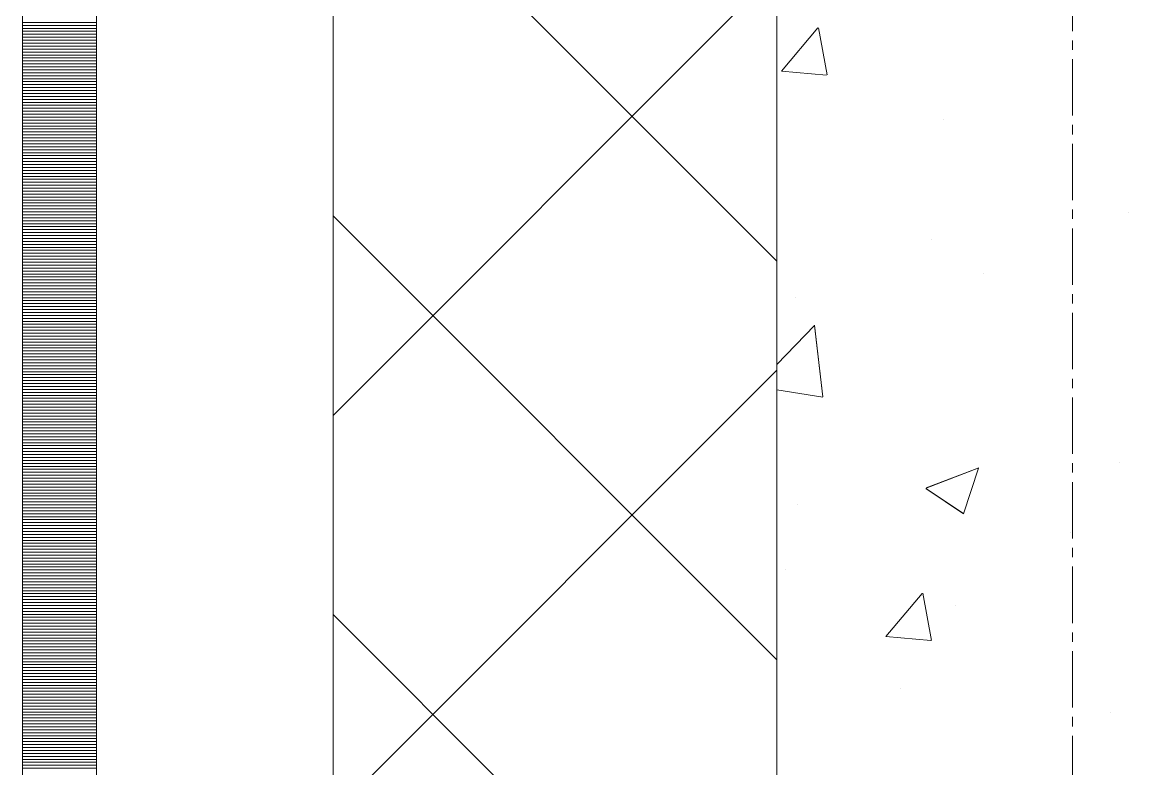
# Model space of a CAD drawing. Header units: millimetres. Extents: x 470010 to 1231400, y -134005 to 421770.
# Drawn here: x 672518.6 to 672897.9, y -28063.6 to -27811.5 of the extents above; entities that cross this region are included whole.
import ezdxf
from ezdxf.enums import TextEntityAlignment as Align

# ---------------------------------------------------------------- set-up
doc = ezdxf.new("R2010")
doc.units = ezdxf.units.MM
doc.linetypes.add('CENTER2', pattern=[28.575, 19.05, -3.175, 3.175, -3.175])
doc.linetypes.add('DASHED', pattern=[19.05, 12.7, -6.35])
doc.layers.get('Defpoints').update_dxf_attribs({"color": 140})
doc.layers.add('АР_Делит', color=120, linetype='Continuous', lineweight=0, plot=False)
for name, color, linetype, lineweight in [('АР_Стены ПЕНОблок', 52, 'Continuous', 20), ('АР_Тонкая', 254, 'Continuous', 5), ('АР_Утеплитель', 31, 'Continuous', 0), ('АР_Штриховка', 8, 'Continuous', 0)]:
    doc.layers.add(name, color=color, linetype=linetype, lineweight=lineweight)
doc.layers.add('РД_Оси_100', color=7, linetype='Continuous', lineweight=0, true_color=0x525252)
doc.styles.add('style1', font='ARIALN.TTF')

# ---------------------------------------------------------------- blocks, each defined once
blk = doc.blocks.new('СОШ_2200_АР_ОСИ_М100_28.05.24')
at = {"layer": 'АР_Делит', "color": 251, "linetype": 'DASHED', "true_color": 0x636466}
blk.add_lwpolyline([(114955, 135155), (114955, -355), (93595.036, -355), (93595.036, 13855), (94145, 13855), (94145, 68320), (66055, 68320), (66055, 13857.73), (83455, 13857.73), (83455, -355), (45245, -355), (45245, 13145), (44695, 13145), (44695, 26755), (45245, 26755), (45245, 68320), (20455, 68320), (20455, 26755), (27955, 26755), (27955, 13145), (-355, 13145), (-355, 100855)], dxfattribs=at)
at = {"layer": 'РД_Оси_100', "color": 251, "linetype": 'CENTER2', "true_color": 0x636466}
blk.add_line((0, -6155), (0, 139938.679), dxfattribs=at)
blk = doc.blocks.new('A$C9108343f')
at = {"layer": 'АР_Стены ПЕНОблок', "color": 18, "linetype": 'Continuous', "lineweight": 20, "true_color": 0x000000}
blk.add_line((7054.96, 97555), (7054.96, 21355), dxfattribs=at)
at = {"layer": 'АР_Тонкая', "color": 18, "linetype": 'Continuous', "lineweight": 5, "true_color": 0x000000}
for p, q in [((6799.96, 97555), (6799.96, 21355)), ((6824.96, 97555), (6824.96, 21355)), ((6824.96, 21355), (6824.96, 97555)), ((6904.96, 21355), (6904.96, 97555))]:
    blk.add_line(p, q, dxfattribs=at)
at = {"layer": 'АР_Утеплитель', "color": 18, "linetype": 'Continuous', "lineweight": 0, "true_color": 0x000000}
for p, q in [((6904.96, 97555), (6904.96, 21355)), ((7054.96, 21355), (7054.96, 97555))]:
    blk.add_line(p, q, dxfattribs=at)
at = {"layer": 'АР_Штриховка', "color": 18, "linetype": 'Continuous', "lineweight": 0, "true_color": 0x000000}
for p, q in [((7054.96, 72474.09), (6904.96, 72624.09)), ((6904.96, 72421.95), (7054.96, 72571.95)), ((6799.96, 72554.75), (6824.96, 72554.75)), ((6799.96, 72553.75), (6824.96, 72553.75)), ((6799.96, 72552.75), (6824.96, 72552.75)), ((6799.96, 72551.75), (6824.96, 72551.75)), ((6799.96, 72550.75), (6824.96, 72550.75)), ((7056.62, 72538.29), (7068.86, 72552.88)), ((7072.05, 72537), (7069.11, 72552.92)), ((6799.96, 72549.75), (6824.96, 72549.75)), ((6799.96, 72548.75), (6824.96, 72548.75)), ((6799.96, 72547.75), (6824.96, 72547.75)), ((6799.96, 72546.75), (6824.96, 72546.75)), ((6799.96, 72545.75), (6824.96, 72545.75)), ((6799.96, 72544.75), (6824.96, 72544.75)), ((6799.96, 72543.75), (6824.96, 72543.75)), ((6799.96, 72542.75), (6824.96, 72542.75)), ((6799.96, 72541.75), (6824.96, 72541.75)), ((6799.96, 72540.75), (6824.96, 72540.75)), ((6799.96, 72539.75), (6824.96, 72539.75)), ((6799.96, 72538.75), (6824.96, 72538.75)), ((6799.96, 72537.75), (6824.96, 72537.75)), ((6799.96, 72536.75), (6824.96, 72536.75)), ((6799.96, 72535.75), (6824.96, 72535.75)), ((7056.62, 72538.28), (7071.8, 72536.95)), ((6799.96, 72534.75), (6824.96, 72534.75)), ((6799.96, 72533.75), (6824.96, 72533.75)), ((6799.96, 72532.75), (6824.96, 72532.75)), ((6799.96, 72531.75), (6824.96, 72531.75)), ((6799.96, 72530.75), (6824.96, 72530.75)), ((6799.96, 72529.75), (6824.96, 72529.75)), ((6799.96, 72528.75), (6824.96, 72528.75)), ((6799.96, 72527.75), (6824.96, 72527.75)), ((6799.96, 72526.75), (6824.96, 72526.75)), ((6799.96, 72525.75), (6824.96, 72525.75)), ((6799.96, 72524.75), (6824.96, 72524.75)), ((6799.96, 72523.75), (6824.96, 72523.75)), ((6799.96, 72522.75), (6824.96, 72522.75)), ((6799.96, 72521.75), (6824.96, 72521.75)), ((6799.96, 72520.75), (6824.96, 72520.75)), ((6799.96, 72519.75), (6824.96, 72519.75)), ((7111.34, 72521.81), (7111.34, 72521.81)), ((6799.96, 72518.75), (6824.96, 72518.75)), ((6799.96, 72517.75), (6824.96, 72517.75)), ((6799.96, 72516.75), (6824.96, 72516.75)), ((6799.96, 72515.75), (6824.96, 72515.75)), ((6799.96, 72514.75), (6824.96, 72514.75)), ((6799.96, 72513.75), (6824.96, 72513.75)), ((6799.96, 72512.75), (6824.96, 72512.75)), ((6799.96, 72511.75), (6824.96, 72511.75)), ((6799.96, 72510.75), (6824.96, 72510.75)), ((6799.96, 72509.75), (6824.96, 72509.75)), ((6799.96, 72508.75), (6824.96, 72508.75)), ((6799.96, 72507.75), (6824.96, 72507.75)), ((6799.96, 72506.75), (6824.96, 72506.75)), ((6799.96, 72505.75), (6824.96, 72505.75)), ((6799.96, 72504.75), (6824.96, 72504.75)), ((6799.96, 72503.75), (6824.96, 72503.75)), ((6799.96, 72502.75), (6824.96, 72502.75)), ((6799.96, 72501.75), (6824.96, 72501.75)), ((6799.96, 72500.75), (6824.96, 72500.75)), ((6799.96, 72499.75), (6824.96, 72499.75)), ((6799.96, 72498.75), (6824.96, 72498.75)), ((6799.96, 72497.75), (6824.96, 72497.75)), ((6799.96, 72496.75), (6824.96, 72496.75)), ((6799.96, 72495.75), (6824.96, 72495.75)), ((6799.96, 72494.75), (6824.96, 72494.75)), ((6799.96, 72493.75), (6824.96, 72493.75)), ((6799.96, 72492.75), (6824.96, 72492.75)), ((6799.96, 72491.75), (6824.96, 72491.75)), ((6799.96, 72490.75), (6824.96, 72490.75)), ((6799.96, 72489.75), (6824.96, 72489.75)), ((7054.96, 72339.38), (6904.96, 72489.38)), ((7173.95, 72490.54), (7173.95, 72490.54)), ((6799.96, 72488.75), (6824.96, 72488.75)), ((6799.96, 72487.75), (6824.96, 72487.75)), ((6799.96, 72486.75), (6824.96, 72486.75)), ((6799.96, 72485.75), (6824.96, 72485.75)), ((6799.96, 72484.75), (6824.96, 72484.75)), ((6799.96, 72483.75), (6824.96, 72483.75)), ((6799.96, 72482.75), (6824.96, 72482.75)), ((6799.96, 72481.75), (6824.96, 72481.75)), ((6799.96, 72480.75), (6824.96, 72480.75)), ((6799.96, 72479.75), (6824.96, 72479.75)), ((6799.96, 72478.75), (6824.96, 72478.75)), ((7107.16, 72481.25), (7107.16, 72481.25)), ((6799.96, 72477.75), (6824.96, 72477.75)), ((6799.96, 72476.75), (6824.96, 72476.75)), ((6799.96, 72475.75), (6824.96, 72475.75)), ((6799.96, 72474.75), (6824.96, 72474.75)), ((6799.96, 72473.75), (6824.96, 72473.75)), ((6799.96, 72472.75), (6824.96, 72472.75)), ((6799.96, 72471.75), (6824.96, 72471.75)), ((6799.96, 72470.75), (6824.96, 72470.75)), ((6799.96, 72469.75), (6824.96, 72469.75)), ((6799.96, 72468.75), (6824.96, 72468.75)), ((6799.96, 72467.75), (6824.96, 72467.75)), ((6799.96, 72466.75), (6824.96, 72466.75)), ((7124.77, 72470.02), (7124.77, 72470.02)), ((6799.96, 72465.75), (6824.96, 72465.75)), ((6799.96, 72464.75), (6824.96, 72464.75)), ((6799.96, 72463.75), (6824.96, 72463.75)), ((6799.96, 72462.75), (6824.96, 72462.75)), ((6799.96, 72461.75), (6824.96, 72461.75)), ((6799.96, 72460.75), (6824.96, 72460.75)), ((6799.96, 72459.75), (6824.96, 72459.75)), ((7061.18, 72461.65), (7061.18, 72461.65)), ((6799.96, 72458.75), (6824.96, 72458.75)), ((6799.96, 72457.75), (6824.96, 72457.75)), ((6799.96, 72456.75), (6824.96, 72456.75)), ((6799.96, 72455.75), (6824.96, 72455.75)), ((6799.96, 72454.75), (6824.96, 72454.75)), ((6799.96, 72453.75), (6824.96, 72453.75)), ((6799.96, 72452.75), (6824.96, 72452.75)), ((6799.96, 72451.75), (6824.96, 72451.75)), ((7054.96, 72439.13), (7067.69, 72452.4)), ((7070.57, 72428.28), (7067.76, 72452.41)), ((6799.96, 72450.75), (6824.96, 72450.75)), ((6799.96, 72449.75), (6824.96, 72449.75)), ((6799.96, 72448.75), (6824.96, 72448.75)), ((6799.96, 72447.75), (6824.96, 72447.75)), ((6799.96, 72446.75), (6824.96, 72446.75)), ((6799.96, 72445.75), (6824.96, 72445.75)), ((6799.96, 72444.75), (6824.96, 72444.75)), ((6799.96, 72443.75), (6824.96, 72443.75)), ((6799.96, 72442.75), (6824.96, 72442.75)), ((6799.96, 72441.75), (6824.96, 72441.75)), ((6799.96, 72440.75), (6824.96, 72440.75)), ((6799.96, 72439.75), (6824.96, 72439.75)), ((6799.96, 72438.75), (6824.96, 72438.75)), ((6799.96, 72437.75), (6824.96, 72437.75)), ((6799.96, 72436.75), (6824.96, 72436.75)), ((6904.96, 72287.25), (7054.96, 72437.25)), ((6799.96, 72435.75), (6824.96, 72435.75)), ((6799.96, 72434.75), (6824.96, 72434.75)), ((6799.96, 72433.75), (6824.96, 72433.75)), ((6799.96, 72432.75), (6824.96, 72432.75)), ((6799.96, 72431.75), (6824.96, 72431.75)), ((6799.96, 72430.75), (6824.96, 72430.75)), ((6799.96, 72429.75), (6824.96, 72429.75)), ((6799.96, 72428.75), (6824.96, 72428.75)), ((7054.96, 72430.58), (7070.55, 72428.17)), ((6799.96, 72427.75), (6824.96, 72427.75)), ((6799.96, 72426.75), (6824.96, 72426.75)), ((6799.96, 72425.75), (6824.96, 72425.75)), ((6799.96, 72424.75), (6824.96, 72424.75)), ((6799.96, 72423.75), (6824.96, 72423.75)), ((6799.96, 72422.75), (6824.96, 72422.75)), ((6799.96, 72421.75), (6824.96, 72421.75)), ((6799.96, 72420.75), (6824.96, 72420.75)), ((6799.96, 72419.75), (6824.96, 72419.75)), ((6799.96, 72418.75), (6824.96, 72418.75)), ((6799.96, 72417.75), (6824.96, 72417.75)), ((6799.96, 72416.75), (6824.96, 72416.75)), ((6799.96, 72415.75), (6824.96, 72415.75)), ((6799.96, 72414.75), (6824.96, 72414.75)), ((6799.96, 72413.75), (6824.96, 72413.75)), ((6799.96, 72412.75), (6824.96, 72412.75)), ((6799.96, 72411.75), (6824.96, 72411.75)), ((6799.96, 72410.75), (6824.96, 72410.75)), ((6799.96, 72409.75), (6824.96, 72409.75)), ((6799.96, 72408.75), (6824.96, 72408.75)), ((6799.96, 72407.75), (6824.96, 72407.75)), ((6799.96, 72406.75), (6824.96, 72406.75)), ((7170.86, 72405.98), (7170.86, 72405.98)), ((6799.96, 72405.75), (6824.96, 72405.75)), ((6799.96, 72404.75), (6824.96, 72404.75)), ((6799.96, 72403.75), (6824.96, 72403.75)), ((6799.96, 72402.75), (6824.96, 72402.75)), ((7105.48, 72397.44), (7123.26, 72404.27)), ((7118.06, 72388.76), (7123.21, 72404.11)), ((6799.96, 72401.75), (6824.96, 72401.75)), ((6799.96, 72400.75), (6824.96, 72400.75)), ((6799.96, 72399.75), (6824.96, 72399.75)), ((6799.96, 72398.75), (6824.96, 72398.75)), ((6799.96, 72397.75), (6824.96, 72397.75)), ((6799.96, 72396.75), (6824.96, 72396.75)), ((6799.96, 72395.75), (6824.96, 72395.75)), ((6799.96, 72394.75), (6824.96, 72394.75)), ((7105.41, 72397.29), (7118.04, 72388.77)), ((6799.96, 72393.75), (6824.96, 72393.75)), ((6799.96, 72392.75), (6824.96, 72392.75)), ((6799.96, 72391.75), (6824.96, 72391.75)), ((6799.96, 72390.75), (6824.96, 72390.75)), ((7061.88, 72392.02), (7061.88, 72392.02)), ((6799.96, 72389.75), (6824.96, 72389.75)), ((6799.96, 72388.75), (6824.96, 72388.75)), ((6799.96, 72387.75), (6824.96, 72387.75)), ((6799.96, 72386.75), (6824.96, 72386.75)), ((6799.96, 72385.75), (6824.96, 72385.75)), ((6799.96, 72384.75), (6824.96, 72384.75)), ((6799.96, 72383.75), (6824.96, 72383.75)), ((6799.96, 72382.75), (6824.96, 72382.75)), ((6799.96, 72381.75), (6824.96, 72381.75)), ((6799.96, 72380.75), (6824.96, 72380.75)), ((6799.96, 72379.75), (6824.96, 72379.75)), ((7154.15, 72382.5), (7154.15, 72382.5)), ((6799.96, 72378.75), (6824.96, 72378.75)), ((6799.96, 72377.75), (6824.96, 72377.75)), ((6799.96, 72376.75), (6824.96, 72376.75)), ((6799.96, 72375.75), (6824.96, 72375.75)), ((6799.96, 72374.75), (6824.96, 72374.75)), ((6799.96, 72373.75), (6824.96, 72373.75)), ((6799.96, 72372.75), (6824.96, 72372.75)), ((6799.96, 72371.75), (6824.96, 72371.75)), ((6799.96, 72370.75), (6824.96, 72370.75)), ((6799.96, 72369.75), (6824.96, 72369.75)), ((6799.96, 72368.75), (6824.96, 72368.75)), ((7057.95, 72369.84), (7057.95, 72369.84)), ((6799.96, 72367.75), (6824.96, 72367.75)), ((6799.96, 72366.75), (6824.96, 72366.75)), ((6799.96, 72365.75), (6824.96, 72365.75)), ((6799.96, 72364.75), (6824.96, 72364.75)), ((6799.96, 72363.75), (6824.96, 72363.75)), ((6799.96, 72362.75), (6824.96, 72362.75)), ((6799.96, 72361.75), (6824.96, 72361.75)), ((6799.96, 72360.75), (6824.96, 72360.75)), ((7091.86, 72347.23), (7104.11, 72361.82)), ((7107.29, 72345.94), (7104.36, 72361.86)), ((6799.96, 72359.75), (6824.96, 72359.75)), ((6799.96, 72358.75), (6824.96, 72358.75)), ((6799.96, 72357.75), (6824.96, 72357.75)), ((6799.96, 72356.75), (6824.96, 72356.75)), ((7115.44, 72357.9), (7115.44, 72357.9)), ((6799.96, 72355.75), (6824.96, 72355.75)), ((6799.96, 72354.75), (6824.96, 72354.75)), ((6799.96, 72353.75), (6824.96, 72353.75)), ((6799.96, 72352.75), (6824.96, 72352.75)), ((7054.96, 72204.68), (6904.96, 72354.68)), ((6799.96, 72351.75), (6824.96, 72351.75)), ((6799.96, 72350.75), (6824.96, 72350.75)), ((6799.96, 72349.75), (6824.96, 72349.75)), ((6799.96, 72348.75), (6824.96, 72348.75)), ((6799.96, 72347.75), (6824.96, 72347.75)), ((6799.96, 72346.75), (6824.96, 72346.75)), ((6799.96, 72345.75), (6824.96, 72345.75)), ((7091.86, 72347.22), (7107.04, 72345.9)), ((6799.96, 72344.75), (6824.96, 72344.75)), ((6799.96, 72343.75), (6824.96, 72343.75)), ((6799.96, 72342.75), (6824.96, 72342.75)), ((6799.96, 72341.75), (6824.96, 72341.75)), ((6799.96, 72340.75), (6824.96, 72340.75)), ((6799.96, 72339.75), (6824.96, 72339.75)), ((6799.96, 72338.75), (6824.96, 72338.75)), ((6799.96, 72337.75), (6824.96, 72337.75)), ((6799.96, 72336.75), (6824.96, 72336.75)), ((6799.96, 72335.75), (6824.96, 72335.75)), ((6799.96, 72334.75), (6824.96, 72334.75)), ((6799.96, 72333.75), (6824.96, 72333.75)), ((6799.96, 72332.75), (6824.96, 72332.75)), ((6799.96, 72331.75), (6824.96, 72331.75)), ((6799.96, 72330.75), (6824.96, 72330.75)), ((6799.96, 72329.75), (6824.96, 72329.75)), ((6799.96, 72328.75), (6824.96, 72328.75)), ((6799.96, 72327.75), (6824.96, 72327.75)), ((6799.96, 72326.75), (6824.96, 72326.75)), ((7096.68, 72329.7), (7096.68, 72329.7)), ((6799.96, 72325.75), (6824.96, 72325.75)), ((6799.96, 72324.75), (6824.96, 72324.75)), ((6799.96, 72323.75), (6824.96, 72323.75)), ((6799.96, 72322.75), (6824.96, 72322.75)), ((6799.96, 72321.75), (6824.96, 72321.75)), ((6799.96, 72320.75), (6824.96, 72320.75)), ((6799.96, 72319.75), (6824.96, 72319.75)), ((6799.96, 72318.75), (6824.96, 72318.75)), ((7167.77, 72321.43), (7167.77, 72321.43)), ((6799.96, 72317.75), (6824.96, 72317.75)), ((6799.96, 72316.75), (6824.96, 72316.75)), ((6799.96, 72315.75), (6824.96, 72315.75)), ((6799.96, 72314.75), (6824.96, 72314.75)), ((6799.96, 72313.75), (6824.96, 72313.75)), ((6799.96, 72312.75), (6824.96, 72312.75)), ((6799.96, 72311.75), (6824.96, 72311.75)), ((6799.96, 72310.75), (6824.96, 72310.75)), ((6799.96, 72309.75), (6824.96, 72309.75)), ((6799.96, 72308.75), (6824.96, 72308.75)), ((6799.96, 72307.75), (6824.96, 72307.75)), ((6799.96, 72306.75), (6824.96, 72306.75)), ((6799.96, 72305.75), (6824.96, 72305.75)), ((6799.96, 72304.75), (6824.96, 72304.75)), ((6799.96, 72303.75), (6824.96, 72303.75)), ((6799.96, 72302.75), (6824.96, 72302.75))]:
    blk.add_line(p, q, dxfattribs=at)
at = {"layer": 'РД_Оси_100'}
blk.add_blockref('СОШ_2200_АР_ОСИ_М100_28.05.24', (7154.96, 6755), dxfattribs=at)
at = {"layer": 'Defpoints', "color": 18, "true_color": 0x000000, "style": 'style1'}
for p in [(143949.34, 316089.12), (143974.98, 281639.5), (143890.4, 273244.71), (143839.99, 264276.81), (143967.75, 254892.38), (12251.96, 104178.14), (12382.58, 96023.14)]:
    blk.add_attdef('АР-ПОМЕЩЕНИЕ:НАИМЕНОВАНИЕ', text='', height=100, dxfattribs=at).set_placement(p, align=Align.MIDDLE)
at = {"layer": 'Defpoints', "color": 18, "true_color": 0x000000, "style": 'style1', "flags": 8}
for p in [(143951.3, 279099.09), (143848.34, 269251.11), (143875.33, 260094.25), (144049.74, 250824.7), (163419.28, 238153.36), (155897.46, 237965.97), (183037.2, 237965.97), (143342.94, 237876.19)]:
    blk.add_attdef('АР-ПОМЕЩЕНИЕ:НАИМЕНОВАНИЕ', text='', height=100, dxfattribs=at).set_placement(p, align=Align.MIDDLE)

msp = doc.modelspace()

# ---------------------------------------------------------------- linework, layer by layer
at = {"layer": 'АР_Стены ПЕНОблок', "color": 18, "linetype": 'Continuous', "lineweight": 20, "true_color": 0x000000}
msp.add_line((672773.57, -2811.242), (672773.57, -79011.242), dxfattribs=at)
at = {"layer": 'АР_Тонкая', "color": 18, "linetype": 'Continuous', "lineweight": 5, "true_color": 0x000000}
for p, q in [((672518.57, -2811.242), (672518.57, -79011.242)), ((672543.57, -2811.242), (672543.57, -79011.242)), ((672543.57, -79011.242), (672543.57, -2811.242)), ((672623.57, -79011.242), (672623.57, -2811.242))]:
    msp.add_line(p, q, dxfattribs=at)
at = {"layer": 'АР_Утеплитель', "color": 18, "linetype": 'Continuous', "lineweight": 0, "true_color": 0x000000}
for p, q in [((672623.57, -2811.242), (672623.57, -79011.242)), ((672773.57, -79011.242), (672773.57, -2811.242))]:
    msp.add_line(p, q, dxfattribs=at)
at = {"layer": 'АР_Штриховка', "color": 18, "linetype": 'Continuous', "lineweight": 0, "true_color": 0x000000}
for p, q in [((672773.57, -27892.156), (672623.57, -27742.156)), ((672623.57, -27944.293), (672773.57, -27794.293)), ((672518.57, -27812.492), (672543.57, -27812.492)), ((672518.57, -27813.492), (672543.57, -27813.492)), ((672775.232, -27827.957), (672787.477, -27813.364)), ((672790.662, -27829.244), (672787.725, -27813.323)), ((672518.57, -27814.492), (672543.57, -27814.492)), ((672518.57, -27815.492), (672543.57, -27815.492)), ((672518.57, -27816.492), (672543.57, -27816.492)), ((672518.57, -27817.492), (672543.57, -27817.492)), ((672518.57, -27818.492), (672543.57, -27818.492)), ((672518.57, -27819.492), (672543.57, -27819.492)), ((672518.57, -27820.492), (672543.57, -27820.492)), ((672518.57, -27821.492), (672543.57, -27821.492)), ((672518.57, -27822.492), (672543.57, -27822.492)), ((672518.57, -27823.492), (672543.57, -27823.492)), ((672518.57, -27824.492), (672543.57, -27824.492)), ((672518.57, -27825.492), (672543.57, -27825.492)), ((672518.57, -27826.492), (672543.57, -27826.492)), ((672518.57, -27827.492), (672543.57, -27827.492)), ((672518.57, -27828.492), (672543.57, -27828.492)), ((672775.232, -27827.961), (672790.414, -27829.29)), ((672518.57, -27829.492), (672543.57, -27829.492)), ((672518.57, -27830.492), (672543.57, -27830.492)), ((672518.57, -27831.492), (672543.57, -27831.492)), ((672518.57, -27832.492), (672543.57, -27832.492)), ((672518.57, -27833.492), (672543.57, -27833.492)), ((672518.57, -27834.492), (672543.57, -27834.492)), ((672518.57, -27835.492), (672543.57, -27835.492)), ((672518.57, -27836.492), (672543.57, -27836.492)), ((672518.57, -27837.492), (672543.57, -27837.492)), ((672518.57, -27838.492), (672543.57, -27838.492)), ((672518.57, -27839.492), (672543.57, -27839.492)), ((672518.57, -27840.492), (672543.57, -27840.492)), ((672518.57, -27841.492), (672543.57, -27841.492)), ((672518.57, -27842.492), (672543.57, -27842.492)), ((672518.57, -27843.492), (672543.57, -27843.492)), ((672518.57, -27844.492), (672543.57, -27844.492)), ((672518.57, -27845.492), (672543.57, -27845.492)), ((672518.57, -27846.492), (672543.57, -27846.492)), ((672518.57, -27847.492), (672543.57, -27847.492)), ((672518.57, -27848.492), (672543.57, -27848.492)), ((672518.57, -27849.492), (672543.57, -27849.492)), ((672518.57, -27850.492), (672543.57, -27850.492)), ((672518.57, -27851.492), (672543.57, -27851.492)), ((672518.57, -27852.492), (672543.57, -27852.492)), ((672518.57, -27853.492), (672543.57, -27853.492)), ((672518.57, -27854.492), (672543.57, -27854.492)), ((672518.57, -27855.492), (672543.57, -27855.492)), ((672518.57, -27856.492), (672543.57, -27856.492)), ((672518.57, -27857.492), (672543.57, -27857.492)), ((672518.57, -27858.492), (672543.57, -27858.492)), ((672518.57, -27859.492), (672543.57, -27859.492)), ((672518.57, -27860.492), (672543.57, -27860.492)), ((672518.57, -27861.492), (672543.57, -27861.492)), ((672518.57, -27862.492), (672543.57, -27862.492)), ((672518.57, -27863.492), (672543.57, -27863.492)), ((672518.57, -27864.492), (672543.57, -27864.492)), ((672518.57, -27865.492), (672543.57, -27865.492)), ((672518.57, -27866.492), (672543.57, -27866.492)), ((672518.57, -27867.492), (672543.57, -27867.492)), ((672518.57, -27868.492), (672543.57, -27868.492)), ((672518.57, -27869.492), (672543.57, -27869.492)), ((672518.57, -27870.492), (672543.57, -27870.492)), ((672518.57, -27871.492), (672543.57, -27871.492)), ((672518.57, -27872.492), (672543.57, -27872.492)), ((672518.57, -27873.492), (672543.57, -27873.492)), ((672518.57, -27874.492), (672543.57, -27874.492)), ((672518.57, -27875.492), (672543.57, -27875.492)), ((672518.57, -27876.492), (672543.57, -27876.492)), ((672518.57, -27877.492), (672543.57, -27877.492)), ((672773.57, -28026.86), (672623.57, -27876.86)), ((672518.57, -27878.492), (672543.57, -27878.492)), ((672518.57, -27879.492), (672543.57, -27879.492)), ((672518.57, -27880.492), (672543.57, -27880.492)), ((672518.57, -27881.492), (672543.57, -27881.492)), ((672518.57, -27882.492), (672543.57, -27882.492)), ((672518.57, -27883.492), (672543.57, -27883.492)), ((672518.57, -27884.492), (672543.57, -27884.492)), ((672518.57, -27885.492), (672543.57, -27885.492)), ((672518.57, -27886.492), (672543.57, -27886.492)), ((672518.57, -27887.492), (672543.57, -27887.492)), ((672518.57, -27888.492), (672543.57, -27888.492)), ((672518.57, -27889.492), (672543.57, -27889.492)), ((672518.57, -27890.492), (672543.57, -27890.492)), ((672518.57, -27891.492), (672543.57, -27891.492)), ((672518.57, -27892.492), (672543.57, -27892.492)), ((672518.57, -27893.492), (672543.57, -27893.492)), ((672518.57, -27894.492), (672543.57, -27894.492)), ((672518.57, -27895.492), (672543.57, -27895.492)), ((672518.57, -27896.492), (672543.57, -27896.492)), ((672518.57, -27897.492), (672543.57, -27897.492)), ((672518.57, -27898.492), (672543.57, -27898.492)), ((672518.57, -27899.492), (672543.57, -27899.492)), ((672518.57, -27900.492), (672543.57, -27900.492)), ((672518.57, -27901.492), (672543.57, -27901.492)), ((672518.57, -27902.492), (672543.57, -27902.492)), ((672518.57, -27903.492), (672543.57, -27903.492)), ((672518.57, -27904.492), (672543.57, -27904.492)), ((672518.57, -27905.492), (672543.57, -27905.492)), ((672518.57, -27906.492), (672543.57, -27906.492)), ((672518.57, -27907.492), (672543.57, -27907.492)), ((672518.57, -27908.492), (672543.57, -27908.492)), ((672518.57, -27909.492), (672543.57, -27909.492)), ((672518.57, -27910.492), (672543.57, -27910.492)), ((672518.57, -27911.492), (672543.57, -27911.492)), ((672518.57, -27912.492), (672543.57, -27912.492)), ((672518.57, -27913.492), (672543.57, -27913.492)), ((672518.57, -27914.492), (672543.57, -27914.492)), ((672518.57, -27915.492), (672543.57, -27915.492)), ((672773.57, -27927.117), (672786.305, -27913.844)), ((672789.182, -27937.958), (672786.376, -27913.836)), ((672518.57, -27916.492), (672543.57, -27916.492)), ((672518.57, -27917.492), (672543.57, -27917.492)), ((672518.57, -27918.492), (672543.57, -27918.492)), ((672518.57, -27919.492), (672543.57, -27919.492)), ((672518.57, -27920.492), (672543.57, -27920.492)), ((672518.57, -27921.492), (672543.57, -27921.492)), ((672518.57, -27922.492), (672543.57, -27922.492)), ((672518.57, -27923.492), (672543.57, -27923.492)), ((672518.57, -27924.492), (672543.57, -27924.492)), ((672518.57, -27925.492), (672543.57, -27925.492)), ((672518.57, -27926.492), (672543.57, -27926.492)), ((672518.57, -27927.492), (672543.57, -27927.492)), ((672518.57, -27928.492), (672543.57, -27928.492)), ((672518.57, -27929.492), (672543.57, -27929.492)), ((672518.57, -27930.492), (672543.57, -27930.492)), ((672623.57, -28078.997), (672773.57, -27928.997)), ((672518.57, -27931.492), (672543.57, -27931.492)), ((672518.57, -27932.492), (672543.57, -27932.492)), ((672518.57, -27933.492), (672543.57, -27933.492)), ((672518.57, -27934.492), (672543.57, -27934.492)), ((672518.57, -27935.492), (672543.57, -27935.492)), ((672518.57, -27936.492), (672543.57, -27936.492)), ((672518.57, -27937.492), (672543.57, -27937.492)), ((672518.57, -27938.492), (672543.57, -27938.492)), ((672773.57, -27935.659), (672789.164, -27938.077)), ((672518.57, -27939.492), (672543.57, -27939.492)), ((672518.57, -27940.492), (672543.57, -27940.492)), ((672518.57, -27941.492), (672543.57, -27941.492)), ((672518.57, -27942.492), (672543.57, -27942.492)), ((672518.57, -27943.492), (672543.57, -27943.492)), ((672518.57, -27944.492), (672543.57, -27944.492)), ((672518.57, -27945.492), (672543.57, -27945.492)), ((672518.57, -27946.492), (672543.57, -27946.492)), ((672518.57, -27947.492), (672543.57, -27947.492)), ((672518.57, -27948.492), (672543.57, -27948.492)), ((672518.57, -27949.492), (672543.57, -27949.492)), ((672518.57, -27950.492), (672543.57, -27950.492)), ((672518.57, -27951.492), (672543.57, -27951.492)), ((672518.57, -27952.492), (672543.57, -27952.492)), ((672518.57, -27953.492), (672543.57, -27953.492)), ((672518.57, -27954.492), (672543.57, -27954.492)), ((672518.57, -27955.492), (672543.57, -27955.492)), ((672518.57, -27956.492), (672543.57, -27956.492)), ((672518.57, -27957.492), (672543.57, -27957.492)), ((672518.57, -27958.492), (672543.57, -27958.492)), ((672518.57, -27959.492), (672543.57, -27959.492)), ((672518.57, -27960.492), (672543.57, -27960.492)), ((672518.57, -27961.492), (672543.57, -27961.492)), ((672518.57, -27962.492), (672543.57, -27962.492)), ((672518.57, -27963.492), (672543.57, -27963.492)), ((672518.57, -27964.492), (672543.57, -27964.492)), ((672824.089, -27968.799), (672841.874, -27961.973)), ((672836.669, -27977.478), (672841.82, -27962.129)), ((672518.57, -27965.492), (672543.57, -27965.492)), ((672518.57, -27966.492), (672543.57, -27966.492)), ((672518.57, -27967.492), (672543.57, -27967.492)), ((672518.57, -27968.492), (672543.57, -27968.492)), ((672824.02, -27968.951), (672836.655, -27977.473)), ((672518.57, -27969.492), (672543.57, -27969.492)), ((672518.57, -27970.492), (672543.57, -27970.492)), ((672518.57, -27971.492), (672543.57, -27971.492)), ((672518.57, -27972.492), (672543.57, -27972.492)), ((672518.57, -27973.492), (672543.57, -27973.492)), ((672518.57, -27974.492), (672543.57, -27974.492)), ((672518.57, -27975.492), (672543.57, -27975.492)), ((672518.57, -27976.492), (672543.57, -27976.492)), ((672518.57, -27977.492), (672543.57, -27977.492)), ((672518.57, -27978.492), (672543.57, -27978.492)), ((672518.57, -27979.492), (672543.57, -27979.492)), ((672518.57, -27980.492), (672543.57, -27980.492)), ((672518.57, -27981.492), (672543.57, -27981.492)), ((672518.57, -27982.492), (672543.57, -27982.492)), ((672518.57, -27983.492), (672543.57, -27983.492)), ((672518.57, -27984.492), (672543.57, -27984.492)), ((672518.57, -27985.492), (672543.57, -27985.492)), ((672518.57, -27986.492), (672543.57, -27986.492)), ((672518.57, -27987.492), (672543.57, -27987.492)), ((672518.57, -27988.492), (672543.57, -27988.492)), ((672518.57, -27989.492), (672543.57, -27989.492)), ((672518.57, -27990.492), (672543.57, -27990.492)), ((672518.57, -27991.492), (672543.57, -27991.492)), ((672518.57, -27992.492), (672543.57, -27992.492)), ((672518.57, -27993.492), (672543.57, -27993.492)), ((672518.57, -27994.492), (672543.57, -27994.492)), ((672518.57, -27995.492), (672543.57, -27995.492)), ((672518.57, -27996.492), (672543.57, -27996.492)), ((672518.57, -27997.492), (672543.57, -27997.492)), ((672518.57, -27998.492), (672543.57, -27998.492)), ((672518.57, -27999.492), (672543.57, -27999.492)), ((672518.57, -28000.492), (672543.57, -28000.492)), ((672518.57, -28001.492), (672543.57, -28001.492)), ((672518.57, -28002.492), (672543.57, -28002.492)), ((672518.57, -28003.492), (672543.57, -28003.492)), ((672518.57, -28004.492), (672543.57, -28004.492)), ((672518.57, -28005.492), (672543.57, -28005.492)), ((672518.57, -28006.492), (672543.57, -28006.492)), ((672810.475, -28019.014), (672822.721, -28004.421)), ((672825.905, -28020.301), (672822.968, -28004.38)), ((672518.57, -28007.492), (672543.57, -28007.492)), ((672518.57, -28008.492), (672543.57, -28008.492)), ((672518.57, -28009.492), (672543.57, -28009.492)), ((672518.57, -28010.492), (672543.57, -28010.492)), ((672518.57, -28011.492), (672543.57, -28011.492)), ((672518.57, -28012.492), (672543.57, -28012.492)), ((672518.57, -28013.492), (672543.57, -28013.492)), ((672518.57, -28014.492), (672543.57, -28014.492)), ((672773.57, -28161.564), (672623.57, -28011.564)), ((672518.57, -28015.492), (672543.57, -28015.492)), ((672518.57, -28016.492), (672543.57, -28016.492)), ((672518.57, -28017.492), (672543.57, -28017.492)), ((672518.57, -28018.492), (672543.57, -28018.492)), ((672518.57, -28019.492), (672543.57, -28019.492)), ((672518.57, -28020.492), (672543.57, -28020.492)), ((672518.57, -28021.492), (672543.57, -28021.492)), ((672810.475, -28019.018), (672825.657, -28020.347)), ((672518.57, -28022.492), (672543.57, -28022.492)), ((672518.57, -28023.492), (672543.57, -28023.492)), ((672518.57, -28024.492), (672543.57, -28024.492)), ((672518.57, -28025.492), (672543.57, -28025.492)), ((672518.57, -28026.492), (672543.57, -28026.492)), ((672518.57, -28027.492), (672543.57, -28027.492)), ((672518.57, -28028.492), (672543.57, -28028.492)), ((672518.57, -28029.492), (672543.57, -28029.492)), ((672518.57, -28030.492), (672543.57, -28030.492)), ((672518.57, -28031.492), (672543.57, -28031.492)), ((672518.57, -28032.492), (672543.57, -28032.492)), ((672518.57, -28033.492), (672543.57, -28033.492)), ((672518.57, -28034.492), (672543.57, -28034.492)), ((672518.57, -28035.492), (672543.57, -28035.492)), ((672518.57, -28036.492), (672543.57, -28036.492)), ((672518.57, -28037.492), (672543.57, -28037.492)), ((672518.57, -28038.492), (672543.57, -28038.492)), ((672518.57, -28039.492), (672543.57, -28039.492)), ((672518.57, -28040.492), (672543.57, -28040.492)), ((672518.57, -28041.492), (672543.57, -28041.492)), ((672518.57, -28042.492), (672543.57, -28042.492)), ((672518.57, -28043.492), (672543.57, -28043.492)), ((672518.57, -28044.492), (672543.57, -28044.492)), ((672518.57, -28045.492), (672543.57, -28045.492)), ((672518.57, -28046.492), (672543.57, -28046.492)), ((672518.57, -28047.492), (672543.57, -28047.492)), ((672518.57, -28048.492), (672543.57, -28048.492)), ((672518.57, -28049.492), (672543.57, -28049.492)), ((672518.57, -28050.492), (672543.57, -28050.492)), ((672518.57, -28051.492), (672543.57, -28051.492)), ((672518.57, -28052.492), (672543.57, -28052.492)), ((672518.57, -28053.492), (672543.57, -28053.492)), ((672518.57, -28054.492), (672543.57, -28054.492)), ((672518.57, -28055.492), (672543.57, -28055.492)), ((672518.57, -28056.492), (672543.57, -28056.492)), ((672518.57, -28057.492), (672543.57, -28057.492)), ((672518.57, -28058.492), (672543.57, -28058.492)), ((672518.57, -28059.492), (672543.57, -28059.492)), ((672518.57, -28060.492), (672543.57, -28060.492)), ((672518.57, -28061.492), (672543.57, -28061.492)), ((672518.57, -28062.492), (672543.57, -28062.492)), ((672518.57, -28063.492), (672543.57, -28063.492))]:
    msp.add_line(p, q, dxfattribs=at)

# ---------------------------------------------------------------- block references
msp.add_blockref('A$C9108343f', (665718.612, -100366.242))
at = {"layer": 'РД_Оси_100'}
msp.add_blockref('СОШ_2200_АР_ОСИ_М100_28.05.24', (672873.57, -93611.242), dxfattribs=at)

doc.saveas('drawing.dxf')
